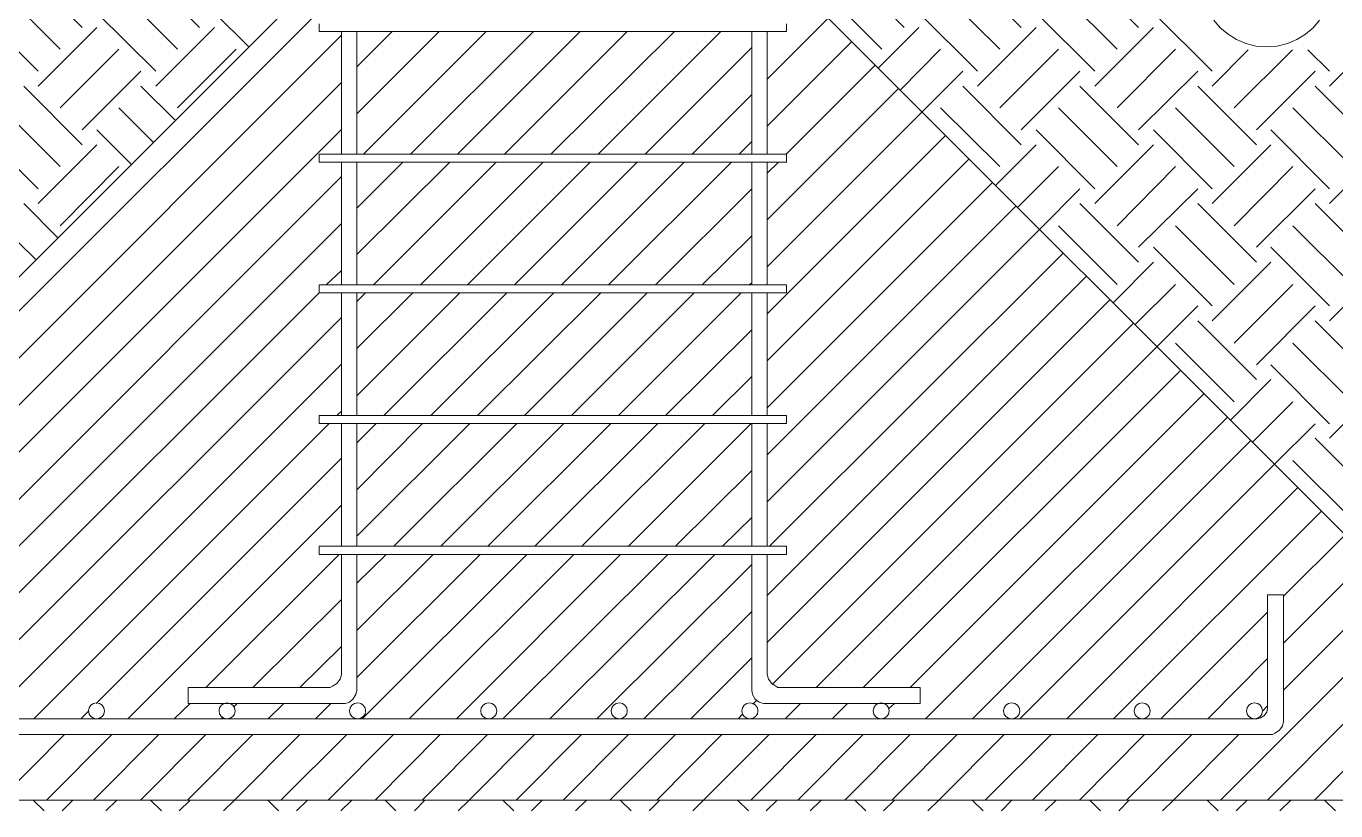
# Model space of a CAD drawing. Header units: millimetres. Extents: x 0 to 5940, y 0 to 8400.
# Drawn here: x 4411 to 5413, y 4437 to 5037 of the extents above; entities that cross this region are included whole.
import ezdxf

# ---------------------------------------------------------------- set-up
doc = ezdxf.new("R2010")
doc.units = ezdxf.units.MM
doc.header["$LTSCALE"] = 20
doc.layers.add('1-CORTE-LINEAS', color=7, linetype='Continuous')

msp = doc.modelspace()

# ---------------------------------------------------------------- linework, layer by layer
at = {"layer": '1-CORTE-LINEAS', "color": 7, "lineweight": 5}
for p, q in [((4453.7, 5036), (4408.9, 5080.9)), ((4543.5, 5036), (4498.6, 5080.9)), ((5082.4, 5036), (5037.5, 5080.9)), ((5172.1, 5036), (5127.3, 5080.9)), ((5261.9, 5036), (5217, 5080.9)), ((4436.8, 5019.5), (4391.9, 5064.4)), ((4526.6, 5019.5), (4481.7, 5064.4)), ((5065.5, 5019.5), (5020.6, 5064.4)), ((5155.6, 5019.5), (5110.3, 5064.4)), ((5245.4, 5019.5), (5200.5, 5064.4)), ((4204.8, 4619), (4640, 5053.8)), ((4419.9, 5002.6), (4375, 5047.4)), ((4510, 5002.6), (4464.7, 5047.4)), ((4581.2, 5021.2), (4554.9, 5047.4)), ((4977.8, 4996.7), (5024.4, 5043.2)), ((5138.7, 5002.6), (5093.8, 5047.4)), ((5228.4, 5002.6), (5183.6, 5047.4)), ((5318.2, 5002.6), (5273.3, 5047.4)), ((4204.8, 4583.1), (4651.9, 5030.1)), ((4419.9, 4991.1), (4464.7, 5036)), ((4510, 4991.1), (4554.9, 5036)), ((4634.9, 5033.1), (4634.9, 5039)), ((4634.9, 5033.1), (4992.6, 5033.1)), ((4651.9, 5033.1), (4651.9, 4939.1)), ((4663.7, 5006), (4690.8, 5033.1)), ((4663.7, 4970), (4726.8, 5033.1)), ((4663.7, 5033.1), (4663.7, 4939.1)), ((4668.8, 4939.1), (4762.8, 5033.1)), ((4704.8, 4939.1), (4798.8, 5033.1)), ((4740.8, 4939.1), (4834.7, 5033.1)), ((4776.7, 4939.1), (4870.7, 5033.1)), ((4812.3, 4939.1), (4906.7, 5033.1)), ((4848.3, 4939.1), (4942.3, 5033.1)), ((4966, 5033.1), (4966, 4939.1)), ((4977.8, 5032.6), (4978.3, 5033.1)), ((4977.8, 5033.1), (4977.8, 4939.1)), ((4992.6, 5033.1), (4992.6, 5039)), ((5062.5, 5005.1), (5093.8, 5036)), ((5138.7, 4991.1), (5183.6, 5036)), ((5228.4, 4991.1), (5273.3, 5036)), ((5407.9, 4991.1), (5452.8, 5036)), ((4884.3, 4939.1), (4966, 5020.8)), ((4977.8, 4960.7), (5042.6, 5025.4)), ((4436.8, 4974.6), (4481.7, 5019.5)), ((4526.6, 4974.6), (4571.4, 5019.5)), ((5079.4, 4988.2), (5110.3, 5019.5)), ((5155.6, 4974.6), (5200.5, 5019.5)), ((5245.4, 4974.6), (5290.2, 5019.5)), ((5318.2, 4991.1), (5345.7, 5019.1)), ((5335.1, 4974.6), (5379.6, 5019.1)), ((5407.9, 5002.6), (5391.4, 5019.1)), ((4453.7, 4957.7), (4498.6, 5002.6)), ((4992.2, 4939.1), (5060.4, 5007.2)), ((5096.4, 4971.7), (5127.3, 5002.6)), ((5172.1, 4957.7), (5217, 5002.6)), ((5261.9, 4957.7), (5307.2, 5002.6)), ((5352.1, 4957.7), (5396.9, 5002.6)), ((4259.9, 4602.1), (4651.9, 4994.1)), ((4453.7, 4946.3), (4408.9, 4991.1)), ((4524.9, 4964.9), (4498.6, 4991.1)), ((5172.1, 4946.3), (5127.3, 4991.1)), ((5261.9, 4946.3), (5217, 4991.1)), ((5352.1, 4946.3), (5307.2, 4991.1)), ((5441.8, 4946.3), (5396.9, 4991.1)), ((4920.3, 4939.1), (4966, 4984.8)), ((4977.8, 4889.1), (5078.2, 4989.4)), ((4436.8, 4929.8), (4391.9, 4974.6)), ((4507.9, 4948.4), (4481.7, 4974.6)), ((4977.8, 4853.1), (5096.4, 4971.7)), ((5155.6, 4929.8), (5110.3, 4974.6)), ((5245.4, 4929.8), (5200.5, 4974.6)), ((5335.1, 4929.8), (5290.2, 4974.6)), ((5424.9, 4929.8), (5380, 4974.6)), ((4267.1, 4573.3), (4651.9, 4958.1)), ((4419.9, 4912.8), (4375, 4957.7)), ((4491, 4931.5), (4464.7, 4957.7)), ((4977.8, 4817.2), (5114.1, 4953.5)), ((5228.4, 4912.8), (5183.6, 4957.7)), ((5318.2, 4912.8), (5273.3, 4957.7)), ((5407.9, 4912.8), (5363.1, 4957.7)), ((4419.9, 4901.4), (4464.7, 4946.3)), ((4956.2, 4939.1), (4966, 4948.8)), ((5152.7, 4915.4), (5183.6, 4946.3)), ((5228.4, 4901.4), (5273.3, 4946.3)), ((5318.2, 4901.4), (5363.1, 4946.3)), ((5407.9, 4901.4), (5452.8, 4946.3)), ((4992.6, 4939.1), (4634.9, 4939.1)), ((4634.9, 4933.2), (4634.9, 4939.1)), ((4634.9, 4933.2), (4992.6, 4933.2)), ((4651.9, 4933.2), (4651.9, 4839.2)), ((4663.7, 4898), (4698.9, 4933.2)), ((4663.7, 4862.4), (4734.8, 4933.2)), ((4663.7, 4933.2), (4663.7, 4839.2)), ((4676.4, 4839.2), (4770.4, 4933.2)), ((4712.4, 4839.2), (4806.4, 4933.2)), ((4748.4, 4839.2), (4842.4, 4933.2)), ((4784.4, 4839.2), (4878.3, 4933.2)), ((4820.3, 4839.2), (4914.3, 4933.2)), ((4856.3, 4839.2), (4950.3, 4933.2)), ((4966, 4933.2), (4966, 4839.2)), ((4977.8, 4781.2), (5132.3, 4935.7)), ((4977.8, 4924.7), (4986.3, 4933.2)), ((4977.8, 4933.2), (4977.8, 4839.2)), ((4992.6, 4933.2), (4992.6, 4939.1)), ((4267.1, 4537.3), (4651.9, 4922.1)), ((4436.8, 4884.5), (4481.7, 4929.8)), ((5169.2, 4898.4), (5200.5, 4929.8)), ((5245.4, 4884.5), (5290.2, 4929.8)), ((5335.1, 4884.5), (5380, 4929.8)), ((4892.3, 4839.2), (4966, 4912.8)), ((4977.8, 4745.2), (5150.1, 4917.5)), ((5186.1, 4881.5), (5217, 4912.8)), ((5261.9, 4868), (5307.2, 4912.8)), ((5352.1, 4868), (5396.9, 4912.8)), ((4435.1, 4875.2), (4408.9, 4901.4)), ((5261.9, 4856.5), (5217, 4901.4)), ((5352.1, 4856.5), (5307.2, 4901.4)), ((5441.8, 4856.5), (5396.9, 4901.4)), ((4977.8, 4709.2), (5168.3, 4899.7)), ((4281.9, 4516.6), (4651.9, 4886.2)), ((4418.2, 4858.6), (4391.9, 4884.5)), ((4977.8, 4673.2), (5186.1, 4881.5)), ((5245.4, 4839.6), (5200.5, 4884.5)), ((5335.1, 4839.6), (5290.2, 4884.5)), ((5424.9, 4839.6), (5380, 4884.5)), ((4927.9, 4839.2), (4966, 4876.8)), ((4979.5, 4639.4), (5204.3, 4863.7)), ((5318.2, 4823.1), (5273.3, 4868)), ((5407.9, 4823.1), (5363.1, 4868)), ((4640.4, 4839.2), (4651.9, 4850.2)), ((5242.4, 4825.6), (5273.3, 4856.5)), ((5318.2, 4811.7), (5363.1, 4856.5)), ((5407.9, 4811.7), (5452.8, 4856.5)), ((4963.9, 4839.2), (4966, 4840.9)), ((4977.8, 4601.7), (5222.1, 4845.9)), ((4308.5, 4507.3), (4634.9, 4833.2)), ((4992.6, 4839.2), (4634.9, 4839.2)), ((4634.9, 4833.2), (4634.9, 4839.2)), ((4634.9, 4833.2), (4992.6, 4833.2)), ((4651.9, 4833.2), (4651.9, 4739.3)), ((4663.7, 4826.5), (4670.5, 4833.2)), ((4663.7, 4790.5), (4706.5, 4833.2)), ((4663.7, 4754.5), (4742.5, 4833.2)), ((4663.7, 4833.2), (4663.7, 4739.3)), ((4684.5, 4739.3), (4778.4, 4833.2)), ((4720.4, 4739.3), (4814.4, 4833.2)), ((4756, 4739.3), (4850.4, 4833.2)), ((4792, 4739.3), (4886, 4833.2)), ((4828, 4739.3), (4921.9, 4833.2)), ((4863.9, 4739.3), (4957.9, 4833.2)), ((4966, 4833.2), (4966, 4739.3)), ((4977.8, 4833.2), (4977.8, 4739.3)), ((4992.6, 4833.2), (4992.6, 4839.2)), ((5258.9, 4808.7), (5290.2, 4839.6)), ((5335.1, 4794.7), (5380, 4839.6)), ((4977.8, 4565.7), (5239.9, 4827.7)), ((5275.9, 4791.8), (5307.2, 4823.1)), ((5352.1, 4778.2), (5396.9, 4823.1)), ((4344.5, 4507.3), (4651.9, 4814.2)), ((4981.6, 4533.5), (5258.1, 4810)), ((5352.1, 4766.8), (5307.2, 4811.7)), ((5441.8, 4766.8), (5396.9, 4811.7)), ((4899.9, 4739.3), (4966, 4804.9)), ((5015.1, 4531.4), (5275.9, 4791.8)), ((5335.1, 4749.8), (5290.2, 4794.7)), ((5424.9, 4749.8), (5380, 4794.7)), ((4380.5, 4507.3), (4651.9, 4778.6)), ((5051.1, 4531.4), (5294.1, 4774)), ((5407.9, 4732.9), (5363.1, 4778.2)), ((4935.9, 4739.3), (4966, 4769.3)), ((5332.2, 4735.9), (5363.1, 4766.8)), ((5407.9, 4721.9), (5452.8, 4766.8)), ((5087, 4531.4), (5311.8, 4755.8)), ((5349.1, 4718.9), (5380, 4749.8)), ((4648.5, 4739.3), (4651.9, 4742.7)), ((4416.5, 4507.3), (4642.6, 4733.3)), ((4992.6, 4739.3), (4634.9, 4739.3)), ((4634.9, 4733.3), (4634.9, 4739.3)), ((4634.9, 4733.3), (4992.6, 4733.3)), ((4651.9, 4733.3), (4651.9, 4639.4)), ((4663.7, 4718.5), (4678.5, 4733.3)), ((4663.7, 4682.5), (4714.1, 4733.3)), ((4663.7, 4647), (4750.1, 4733.3)), ((4663.7, 4733.3), (4663.7, 4639.4)), ((4692.1, 4639.4), (4786.1, 4733.3)), ((4728.1, 4639.4), (4822, 4733.3)), ((4764, 4639.4), (4858, 4733.3)), ((4800, 4639.4), (4894, 4733.3)), ((4836, 4639.4), (4930, 4733.3)), ((4871.6, 4639.4), (4965.5, 4733.3)), ((4966, 4733.3), (4966, 4639.4)), ((4977.8, 4733.3), (4977.8, 4639.4)), ((4992.6, 4733.3), (4992.6, 4739.3)), ((5098.9, 4507.3), (5330, 4738)), ((5365.6, 4702), (5396.9, 4732.9)), ((5134.9, 4507.3), (5347.8, 4720.2)), ((5441.8, 4677), (5396.9, 4721.9)), ((4464.3, 4519.1), (4651.9, 4706.7)), ((5170.9, 4507.3), (5365.6, 4702)), ((5424.9, 4660.1), (5380, 4705)), ((4907.6, 4639.4), (4966, 4697.4)), ((5206.9, 4507.3), (5383.8, 4684.2)), ((4488.5, 4507.3), (4651.9, 4670.7)), ((4943.5, 4639.4), (4966, 4661.4)), ((5242.8, 4507.3), (5401.6, 4666)), ((4992.6, 4639.4), (4634.9, 4639.4)), ((4634.9, 4633), (4634.9, 4639.4)), ((4992.6, 4633), (4992.6, 4639.4)), ((5372.8, 4601.3), (5419.8, 4648.2)), ((4548.1, 4531.4), (4650.2, 4633)), ((4634.9, 4633), (4992.6, 4633)), ((4651.9, 4633), (4651.9, 4541.1)), ((4663.7, 4611), (4686.2, 4633)), ((4663.7, 4575), (4722.1, 4633)), ((4663.7, 4539), (4758.1, 4633)), ((4663.7, 4633), (4663.7, 4529.3)), ((4667.9, 4507.3), (4793.7, 4633)), ((4703.9, 4507.3), (4829.7, 4633)), ((4739.9, 4507.3), (4865.6, 4633)), ((4775.5, 4507.3), (4901.6, 4633)), ((4811.5, 4507.3), (4937.6, 4633)), ((4966, 4633), (4966, 4529.3)), ((4977.8, 4633), (4977.8, 4541.1)), ((4847.4, 4507.3), (4966, 4625.4)), ((5372.8, 4565.3), (5422.8, 4615.2)), ((5360.5, 4602.1), (5372.8, 4602.1)), ((5372.8, 4505.2), (5372.8, 4602.1)), ((4584.1, 4531.4), (4651.9, 4598.7)), ((4883.4, 4507.3), (4966, 4589.4)), ((5278.8, 4507.3), (5360.5, 4589)), ((5372.8, 4529.3), (5422.8, 4579.3)), ((4620.1, 4531.4), (4651.9, 4562.7)), ((4919.4, 4507.3), (4966, 4553.9)), ((5314.8, 4507.3), (5360.5, 4553.4)), ((5324.5, 4445.1), (5422.8, 4543.3)), ((4641.7, 4531.4), (4534.6, 4531.4)), ((4534.6, 4519.1), (4534.6, 4531.4)), ((4988, 4531.4), (5094.7, 4531.4)), ((5094.7, 4519.1), (5094.7, 4531.4)), ((4524, 4507.3), (4536.3, 4519.1)), ((4654.8, 4519.1), (4534.6, 4519.1)), ((4569.7, 4516.6), (4572.3, 4519.1)), ((4596, 4507.3), (4607.8, 4519.1)), ((4632, 4507.3), (4643.8, 4519.1)), ((4966.8, 4518.7), (4969.8, 4521.7)), ((4974.9, 4519.1), (5094.7, 4519.1)), ((4991.4, 4507.3), (5003.2, 4519.1)), ((5027.4, 4507.3), (5039.2, 4519.1)), ((5070.5, 4514.9), (5075.2, 4519.1)), ((4452.5, 4507.3), (4458.8, 4513.6)), ((4955.4, 4507.3), (4959.2, 4511.1)), ((5356.7, 4513.2), (5360.5, 4517.4)), ((5352.5, 4507.3), (4276.8, 4507.3)), ((4560, 4507.3), (4561.3, 4508.6)), ((5062.9, 4507.3), (5063.3, 4507.3)), ((5360.5, 4445.1), (5422.8, 4507.7)), ((5362.6, 4495.4), (4264.9, 4495.4)), ((4390.2, 4445.1), (4440.2, 4495.4)), ((4426.2, 4445.1), (4476.2, 4495.4)), ((4462.2, 4445.1), (4512.2, 4495.4)), ((4498.2, 4445.1), (4548.1, 4495.4)), ((4534.2, 4445.1), (4584.1, 4495.4)), ((4570.2, 4445.1), (4620.1, 4495.4)), ((4605.7, 4445.1), (4656.1, 4495.4)), ((4641.7, 4445.1), (4691.7, 4495.4)), ((4677.7, 4445.1), (4727.6, 4495.4)), ((4713.7, 4445.1), (4763.6, 4495.4)), ((4749.7, 4445.1), (4799.6, 4495.4)), ((4785.6, 4445.1), (4835.6, 4495.4)), ((4821.6, 4445.1), (4871.6, 4495.4)), ((4857.2, 4445.1), (4907.6, 4495.4)), ((4893.2, 4445.1), (4943.1, 4495.4)), ((4929.1, 4445.1), (4979.1, 4495.4)), ((4965.1, 4445.1), (5015.1, 4495.4)), ((5001.1, 4445.1), (5051.1, 4495.4)), ((5037.1, 4445.1), (5087, 4495.4)), ((5073.1, 4445.1), (5123, 4495.4)), ((5109.1, 4445.1), (5159, 4495.4)), ((5144.6, 4445.1), (5195, 4495.4)), ((5180.6, 4445.1), (5230.6, 4495.4)), ((5216.6, 4445.1), (5266.5, 4495.4)), ((5252.6, 4445.1), (5302.5, 4495.4)), ((5288.6, 4445.1), (5338.5, 4495.4)), ((5396.5, 4445.1), (5422.8, 4471.7)), ((4424.5, 4437), (4416.1, 4445.1)), ((4438.2, 4437), (4446.5, 4445.1)), ((4471.6, 4437), (4480, 4445.1)), ((4514.2, 4437), (4505.8, 4445.1)), ((4527.9, 4437), (4536.3, 4445.1)), ((4561.8, 4437), (4570.2, 4445.1)), ((4603.9, 4437), (4595.6, 4445.1)), ((4617.6, 4437), (4626, 4445.1)), ((4651.5, 4437), (4659.9, 4445.1)), ((4693.7, 4437), (4685.3, 4445.1)), ((4707.8, 4437), (4715.8, 4445.1)), ((4741.3, 4437), (4749.7, 4445.1)), ((4783.9, 4437), (4775.5, 4445.1)), ((4797.5, 4437), (4805.5, 4445.1)), ((4831, 4437), (4839.4, 4445.1)), ((4873.6, 4437), (4865.2, 4445.1)), ((4887.3, 4437), (4895.7, 4445.1)), ((4920.8, 4437), (4929.1, 4445.1)), ((4963.4, 4437), (4955, 4445.1)), ((4977, 4437), (4985.4, 4445.1)), ((5010.5, 4437), (5018.9, 4445.1)), ((5053.1, 4437), (5044.7, 4445.1)), ((5066.8, 4437), (5075.2, 4445.1)), ((5100.7, 4437), (5109.1, 4445.1)), ((5142.9, 4437), (5134.5, 4445.1)), ((5156.9, 4437), (5164.9, 4445.1)), ((5190.4, 4437), (5198.8, 4445.1)), ((5232.7, 4437), (5224.6, 4445.1)), ((5246.7, 4437), (5254.7, 4445.1)), ((5280.2, 4437), (5288.6, 4445.1)), ((5322.8, 4437), (5314.4, 4445.1)), ((5336.5, 4437), (5344.9, 4445.1)), ((5369.9, 4437), (5378.3, 4445.1)), ((5412.5, 4437), (5404.1, 4445.1))]:
    msp.add_line(p, q, dxfattribs=at)
at = {"layer": '1-CORTE-LINEAS', "color": 7, "lineweight": 15}
for p, q in [((4613.8, 5053.8), (4204.8, 4645.3)), ((5013.8, 5053.8), (5422.8, 4645.3))]:
    msp.add_line(p, q, dxfattribs=at)
at = {"layer": '1-CORTE-LINEAS', "color": 7, "lineweight": 9}
msp.add_lwpolyline([(5319.4, 5041.7), (5324.4, 5035.9), (5330.3, 5030.9), (5336.8, 5026.8), (5344, 5023.8), (5351.7, 5021.9), (5359.9, 5021.2), (5368, 5021.9), (5375.7, 5023.8), (5382.9, 5026.8), (5389.5, 5030.9), (5395.4, 5035.9), (5400.4, 5041.7)], dxfattribs=at)
at = {"layer": '1-CORTE-LINEAS', "color": 7, "lineweight": 15}
msp.add_lwpolyline([(4204.8, 4645.3), (4204.8, 4445.1), (5422.8, 4445.1), (5422.8, 4645.3)], dxfattribs=at)
at = {"layer": '1-CORTE-LINEAS', "color": 7, "lineweight": 5}
for points in [[(5352.5, 4507.3), (5355.4, 4508.1), (5358, 4509.8), (5360.1, 4512.4), (5360.5, 4515.3), (5360.5, 4602.1)], [(4641.7, 4531.4), (4643.4, 4531.4), (4645.1, 4532.3), (4648.5, 4534.4), (4651, 4537.8), (4651.9, 4541.1)], [(4988, 4531.4), (4985.9, 4531.4), (4984.2, 4532.3), (4981.2, 4534.4), (4978.7, 4537.8), (4978.3, 4539.5), (4977.8, 4541.1)], [(4654.8, 4519.1), (4656.5, 4519.6), (4658.2, 4520), (4660.8, 4522.5), (4662.9, 4525.9), (4663.7, 4529.3)], [(4974.9, 4519.1), (4973.2, 4519.6), (4971.5, 4520), (4968.5, 4522.5), (4966.4, 4525.9), (4966, 4529.3)], [(4470.7, 4513.4), (4470.2, 4515.8), (4468.9, 4517.8), (4466.9, 4519.1), (4464.5, 4519.6), (4462.2, 4519.1), (4460.2, 4517.8), (4458.9, 4515.8), (4458.4, 4513.4), (4458.9, 4511), (4460.2, 4509.1), (4462.2, 4507.8), (4464.5, 4507.3), (4466.9, 4507.8), (4468.9, 4509.1), (4470.2, 4511), (4470.7, 4513.4)], [(4570.6, 4513.4), (4570.1, 4515.8), (4568.8, 4517.8), (4566.8, 4519.1), (4564.4, 4519.6), (4562.1, 4519.1), (4560.1, 4517.8), (4558.8, 4515.8), (4558.3, 4513.4), (4558.8, 4511), (4560.1, 4509.1), (4562.1, 4507.8), (4564.4, 4507.3), (4566.8, 4507.8), (4568.8, 4509.1), (4570.1, 4511), (4570.6, 4513.4)], [(4670.5, 4513.4), (4670, 4515.8), (4668.7, 4517.8), (4666.7, 4519.1), (4664.4, 4519.6), (4662, 4519.1), (4660, 4517.8), (4658.7, 4515.8), (4658.2, 4513.4), (4658.7, 4511), (4660, 4509.1), (4662, 4507.8), (4664.4, 4507.3), (4666.7, 4507.8), (4668.7, 4509.1), (4670, 4511), (4670.5, 4513.4)], [(4770.8, 4513.4), (4770.3, 4515.8), (4769, 4517.8), (4767.1, 4519.1), (4764.7, 4519.6), (4762.3, 4519.1), (4760.3, 4517.8), (4759, 4515.8), (4758.5, 4513.4), (4759, 4511), (4760.3, 4509.1), (4762.3, 4507.8), (4764.7, 4507.3), (4767.1, 4507.8), (4769, 4509.1), (4770.3, 4511), (4770.8, 4513.4)], [(4870.7, 4513.4), (4870.2, 4515.8), (4868.9, 4517.8), (4867, 4519.1), (4864.6, 4519.6), (4862.2, 4519.1), (4860.2, 4517.8), (4858.9, 4515.8), (4858.4, 4513.4), (4858.9, 4511), (4860.2, 4509.1), (4862.2, 4507.8), (4864.6, 4507.3), (4867, 4507.8), (4868.9, 4509.1), (4870.2, 4511), (4870.7, 4513.4)], [(4970.6, 4513.4), (4970.2, 4515.8), (4968.8, 4517.8), (4966.9, 4519.1), (4964.5, 4519.6), (4962.1, 4519.1), (4960.2, 4517.8), (4958.8, 4515.8), (4958.4, 4513.4), (4958.8, 4511), (4960.2, 4509.1), (4962.1, 4507.8), (4964.5, 4507.3), (4966.9, 4507.8), (4968.8, 4509.1), (4970.2, 4511), (4970.6, 4513.4)], [(5071, 4513.4), (5070.5, 4515.8), (5069.2, 4517.8), (5067.2, 4519.1), (5064.8, 4519.6), (5062.4, 4519.1), (5060.5, 4517.8), (5059.2, 4515.8), (5058.7, 4513.4), (5059.2, 4511), (5060.5, 4509.1), (5062.4, 4507.8), (5064.8, 4507.3), (5067.2, 4507.8), (5069.2, 4509.1), (5070.5, 4511), (5071, 4513.4)], [(5170.9, 4513.4), (5170.4, 4515.8), (5169.1, 4517.8), (5167.1, 4519.1), (5164.7, 4519.6), (5162.3, 4519.1), (5160.4, 4517.8), (5159.1, 4515.8), (5158.6, 4513.4), (5159.1, 4511), (5160.4, 4509.1), (5162.3, 4507.8), (5164.7, 4507.3), (5167.1, 4507.8), (5169.1, 4509.1), (5170.4, 4511), (5170.9, 4513.4)], [(5270.8, 4513.4), (5270.3, 4515.8), (5269, 4517.8), (5267, 4519.1), (5264.6, 4519.6), (5262.2, 4519.1), (5260.3, 4517.8), (5259, 4515.8), (5258.5, 4513.4), (5259, 4511), (5260.3, 4509.1), (5262.2, 4507.8), (5264.6, 4507.3), (5267, 4507.8), (5269, 4509.1), (5270.3, 4511), (5270.8, 4513.4)], [(5356.7, 4513.4), (5356.2, 4515.8), (5354.9, 4517.8), (5353, 4519.1), (5350.6, 4519.6), (5348.2, 4519.1), (5346.2, 4517.8), (5344.9, 4515.8), (5344.4, 4513.4), (5344.9, 4511), (5346.2, 4509.1), (5348.2, 4507.8), (5350.6, 4507.3), (5353, 4507.8), (5354.9, 4509.1), (5356.2, 4511), (5356.7, 4513.4)], [(5362.6, 4495.4), (5364.3, 4495.4), (5366, 4496.3), (5369.4, 4498.4), (5371.9, 4501.8), (5372.8, 4505.2)]]:
    msp.add_lwpolyline(points, dxfattribs=at)

doc.saveas('drawing.dxf')
